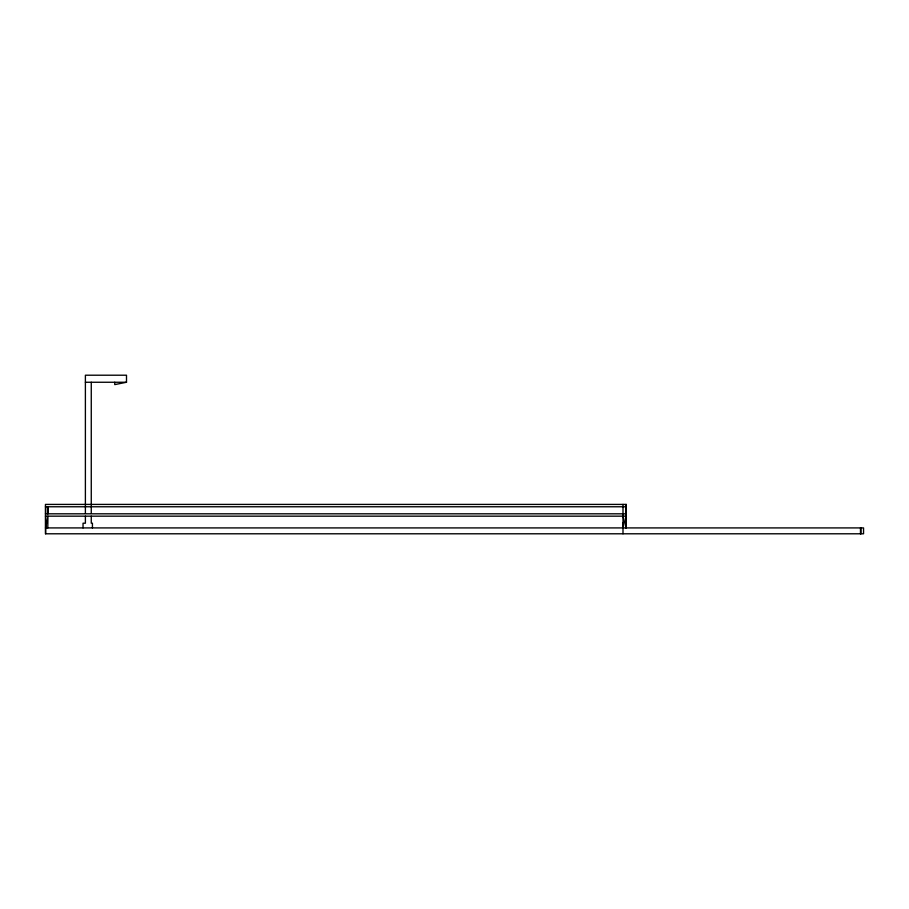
<?xml version="1.0" encoding="UTF-8"?>
<svg xmlns="http://www.w3.org/2000/svg" width="909" height="909" viewBox="0 0 909 909"><rect width="100%" height="100%" fill="white"/><g stroke="black" fill="none" stroke-linecap="round" stroke-linejoin="round"><path stroke-width="1.36" d="M622.995 516.164L626.062 527.913L626.221 504.415L45.45 504.415L45.45 533.788L863.55 533.788L863.55 527.913L45.45 527.913M622.995 527.913L623.12 522.698M45.655 527.913L47.95 516.164L47.791 527.913M85.389 513.346L85.389 375.212L126.499 375.212L126.499 382.257L114.75 384.609L114.75 382.257M85.389 382.257L126.499 382.257M45.45 506.767L626.221 506.767M45.45 513.812L626.221 513.812M45.45 516.164L626.221 516.164M860.982 527.913L860.982 533.788M860.482 527.913L860.482 533.788M626.062 504.415L626.062 527.913M622.995 504.415L622.995 533.788M92.434 527.913L92.434 523.209L91.264 523.209L91.264 516.164M91.264 382.257L91.264 513.346M85.389 516.164L85.389 523.209L83.037 523.209L83.037 527.913M47.95 506.767L47.95 513.812M47.791 506.767L47.791 513.812M45.655 506.767L45.655 513.812M45.655 516.164L45.655 533.788"/></g></svg>
